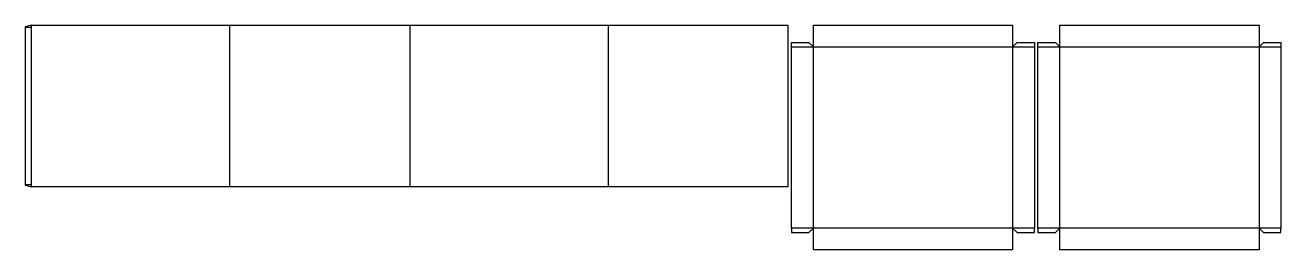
# Model space of a CAD drawing. Header units: millimetres. Extents: x 0 to 6980, y 0 to 1250.
import ezdxf

# ---------------------------------------------------------------- set-up
doc = ezdxf.new("R2010")
doc.units = ezdxf.units.MM
for name, color, linetype in [('CREASE', 5, 'CONTINUOUS'), ('CUT', 1, 'CONTINUOUS'), ('GLUE', 2, 'CONTINUOUS')]:
    doc.layers.add(name, color=color, linetype=linetype)

msp = doc.modelspace()

# ---------------------------------------------------------------- linework, layer by layer
at = {"layer": 'CREASE'}
for p, q in [((35, 350), (35, 1250)), ((1136.6, 1250), (1136.6, 350)), ((2138.2, 1250), (2138.2, 350)), ((3239.8, 1250), (3239.8, 350)), ((4259.8, 1128.4), (4381.4, 1128.4)), ((4381.4, 1128.4), (5488.2, 1128.4)), ((4381.4, 121.6), (4381.4, 1128.4)), ((5488.2, 1128.4), (5488.2, 121.6)), ((5488.2, 1128.4), (5609.8, 1128.4)), ((5629.8, 1128.4), (5751.4, 1128.4)), ((5751.4, 1128.4), (6858.2, 1128.4)), ((5751.4, 121.6), (5751.4, 1128.4)), ((6858.2, 1128.4), (6858.2, 121.6)), ((6858.2, 1128.4), (6979.8, 1128.4)), ((4381.4, 121.6), (4259.8, 121.6)), ((5488.2, 121.6), (4381.4, 121.6)), ((5609.8, 121.6), (5488.2, 121.6)), ((5751.4, 121.6), (5629.8, 121.6)), ((6858.2, 121.6), (5751.4, 121.6)), ((6979.8, 121.6), (6858.2, 121.6))]:
    msp.add_line(p, q, dxfattribs=at)
at = {"layer": 'CUT'}
for p, q in [((35, 1250), (0, 1240.622)), ((0, 1240.622), (0, 359.378)), ((35, 1250), (1136.6, 1250)), ((1136.6, 1250), (2138.2, 1250)), ((2138.2, 1250), (3239.8, 1250)), ((3239.8, 1250), (4239.8, 1250)), ((4239.8, 1250), (4239.8, 350)), ((4381.4, 1250), (5488.2, 1250)), ((4381.4, 1128.4), (4381.4, 1250)), ((5488.2, 1250), (5488.2, 1128.4)), ((5751.4, 1250), (6858.2, 1250)), ((5751.4, 1128.4), (5751.4, 1250)), ((6858.2, 1250), (6858.2, 1128.4)), ((4259.8, 1128.4), (4259.8, 1153.4)), ((4259.8, 1153.4), (4356.4, 1153.4)), ((4259.8, 121.6), (4259.8, 1128.4)), ((4356.4, 1153.4), (4381.4, 1128.4)), ((5488.2, 1128.4), (5513.2, 1153.4)), ((5513.2, 1153.4), (5609.8, 1153.4)), ((5609.8, 1153.4), (5609.8, 1128.4)), ((5609.8, 1128.4), (5609.8, 121.6)), ((5629.8, 1128.4), (5629.8, 1153.4)), ((5629.8, 1153.4), (5726.4, 1153.4)), ((5629.8, 121.6), (5629.8, 1128.4)), ((5726.4, 1153.4), (5751.4, 1128.4)), ((6858.2, 1128.4), (6883.2, 1153.4)), ((6883.2, 1153.4), (6979.8, 1153.4)), ((6979.8, 1153.4), (6979.8, 1128.4)), ((6979.8, 1128.4), (6979.8, 121.6)), ((0, 359.378), (35, 350)), ((1136.6, 350), (35, 350)), ((2138.2, 350), (1136.6, 350)), ((3239.8, 350), (2138.2, 350)), ((4239.8, 350), (3239.8, 350)), ((4259.8, 121.6), (4259.8, 96.6)), ((4259.8, 96.6), (4356.4, 96.6)), ((4356.4, 96.6), (4381.4, 121.6)), ((4381.4, 0), (4381.4, 121.6)), ((5488.2, 121.6), (5488.2, 0)), ((5488.2, 121.6), (5513.2, 96.6)), ((5513.2, 96.6), (5609.8, 96.6)), ((5609.8, 96.6), (5609.8, 121.6)), ((5629.8, 121.6), (5629.8, 96.6)), ((5629.8, 96.6), (5726.4, 96.6)), ((5726.4, 96.6), (5751.4, 121.6)), ((5751.4, 0), (5751.4, 121.6)), ((6858.2, 121.6), (6858.2, 0)), ((6858.2, 121.6), (6883.2, 96.6)), ((6883.2, 96.6), (6979.8, 96.6)), ((6979.8, 96.6), (6979.8, 121.6)), ((5488.2, 0), (4381.4, 0)), ((6858.2, 0), (5751.4, 0))]:
    msp.add_line(p, q, dxfattribs=at)
at = {"layer": 'GLUE'}
for p, q in [((2, 1238.622), (33, 1238.622)), ((2, 361.378), (2, 1238.622)), ((33, 1238.622), (33, 361.378)), ((33, 361.378), (2, 361.378))]:
    msp.add_line(p, q, dxfattribs=at)

doc.saveas('drawing.dxf')
